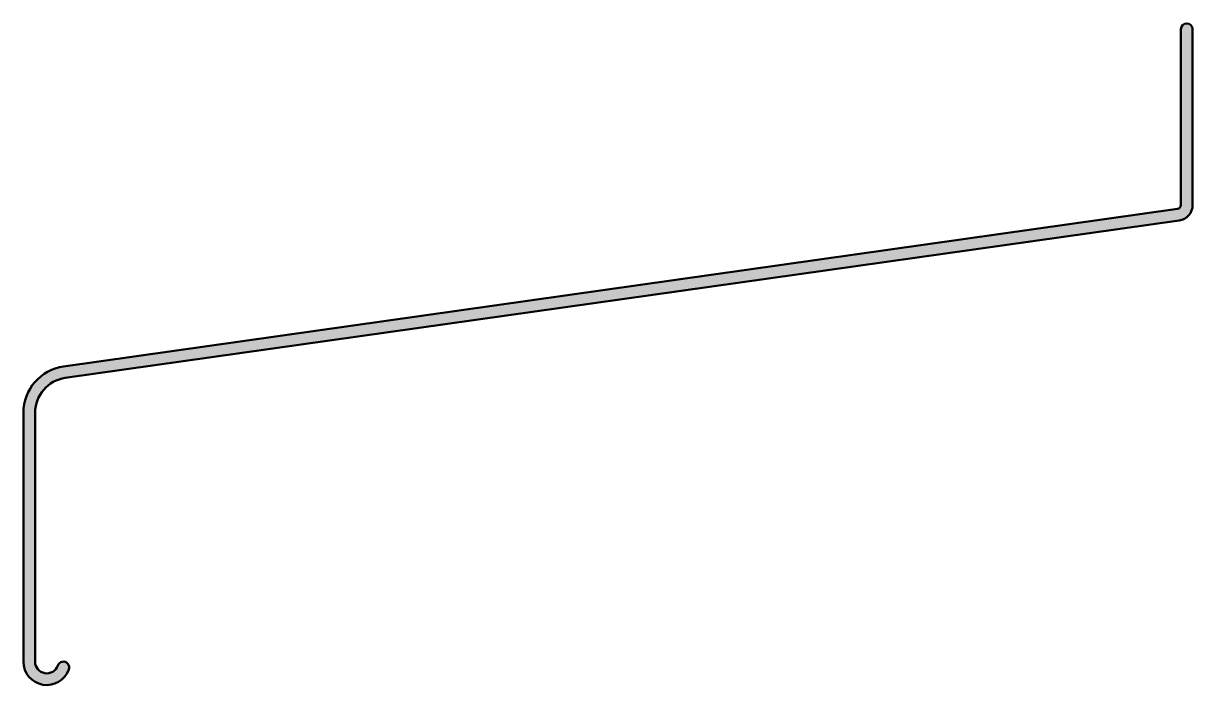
# Model space of a CAD drawing. Extents: x -150 to 0, y -85 to 0.
import ezdxf

# ---------------------------------------------------------------- set-up
doc = ezdxf.new("R2010")
doc.units = 0
doc.layers.add('0S-Alu contour', color=7, linetype='Continuous', lineweight=50)
doc.layers.add('0S-Alu hatch', color=252, linetype='Continuous', lineweight=25)

# ---------------------------------------------------------------- blocks, each defined once
blk = doc.blocks.new('180110__35F7E9A0_9A0F_4052_B281_35830D6101D6_')
at = {"layer": '0S-Alu hatch'}
h = blk.add_hatch(color=256, dxfattribs=at)
edge = h.paths.add_edge_path()
edge.add_line((-149.9402458512126, -49.93787796822381), (-149.9402458512126, -81.86659080797475))
edge.add_arc((-146.9402453778587, -81.86659109252659), 3.00000047335392, 179.9999945331812, 340.5287609777912)
edge.add_arc((-144.8189250541973, -82.61659185137734), 0.7500002391638068, 340.5287609777917, 520.5287967811307)
edge.add_ellipse((-146.9402458512131, -81.86659241645232), major_axis=(-1.500000000000535, 0), ratio=1, start_angle=-6.622664449196236e-05, end_angle=160.5287967811283, ccw=False)
edge.add_line((-148.4402458512126, -81.86659068261709), (-148.4402458512126, -49.93787729790241))
edge.add_ellipse((-143.9402458512089, -49.93787729790239), major_axis=(-4.500000000003666, 0), ratio=1, start_angle=278.04740004879693, end_angle=360, ccw=False)
edge.add_line((-144.5702111519751, -45.48219062580979), (-1.711869480792302, -25.28398918525805))
edge.add_arc((-1.990245851212664, -23.30345728791541), 2.000000000000015, 278.0008727584188, 360)
edge.add_line((0.0097541487873507, -23.3034572879154), (0.0097541487873512, -0.7495537136939028))
edge.add_arc((-0.740245851212649, -0.7495537136939046), 0.7500000000000001, 0, 180)
edge.add_line((-1.490245851212649, -0.7495537136939046), (-1.490245851212648, -23.30345729224619))
edge.add_ellipse((-1.990245851212646, -23.30345729224619), major_axis=(-0.4999999999999983, 0), ratio=1, start_angle=98.04740004879852, end_angle=180, ccw=False)
edge.add_line((-1.920249706683115, -23.79853358914496), (-144.7801995855669, -43.99696240543852))
edge.add_arc((-143.9402458512126, -49.93787796822378), 5.999999999999984, 98.04740004879731, 180)
at = {"layer": '0S-Alu contour', "color": 7}
for points in [[(-1.490245851212649, -0.7495537136939046), (-1.490245851212648, -23.30345729224619)], [(0.0097541487873507, -23.3034572879154), (0.0097541487873512, -0.7495537136939028)], [(-1.920249706683115, -23.79853358914496), (-144.7801995855669, -43.99696240543852)], [(-144.5702111519751, -45.48219062580979), (-1.711869480792302, -25.28398918525805)], [(-149.9402458512126, -49.93787796822381), (-149.9402458512126, -81.86659080797475)], [(-148.4402458512126, -81.86659068261709), (-148.4402458512126, -49.93787729790241)]]:
    blk.add_lwpolyline(points, dxfattribs=at)
for centre, radius, start, end in [((-0.740245851212649, -0.7495537136939046), 0.7500000000000001, 0, 180), ((-1.990245851212664, -23.30345728791541), 2.000000000000015, 278.0008727584188, 0), ((-143.9402458512126, -49.93787796822378), 5.999999999999984, 98.04740004879731, 180), ((-146.9402453778587, -81.86659109252659), 3.00000047335392, 179.9999945331812, 340.5287609777912), ((-144.8189250541973, -82.61659185137734), 0.7500002391638068, 340.5287609777917, 160.5287967811307)]:
    blk.add_arc(centre, radius, start, end, dxfattribs=at)
at = {"layer": '0S-Alu contour', "color": 7, "extrusion": (0, 0, -1)}
for centre, radius, start, end in [((1.990245851212646, -23.30345729224619), 0.4999999999999983, 180, 261.9525999512015), ((143.9402458512089, -49.93787729790239), 4.500000000003666, 0, 81.95259995120308), ((146.9402458512131, -81.86659241645232), 1.500000000000535, 199.4712032188718, 6.62266444467e-05)]:
    blk.add_arc(centre, radius, start, end, dxfattribs=at)
blk = doc.blocks.new('180110__A6238DAC_784B_43F0_A3EF_011E74234BCC_')
at = {"layer": '0S-Alu contour', "color": 7}
blk.add_blockref('180110__35F7E9A0_9A0F_4052_B281_35830D6101D6_', (0, 0), dxfattribs=at)

msp = doc.modelspace()

# ---------------------------------------------------------------- block references
at = {"layer": '0S-Alu contour', "color": 7}
msp.add_blockref('180110__A6238DAC_784B_43F0_A3EF_011E74234BCC_', (0, 0), dxfattribs=at)

doc.saveas('drawing.dxf')
